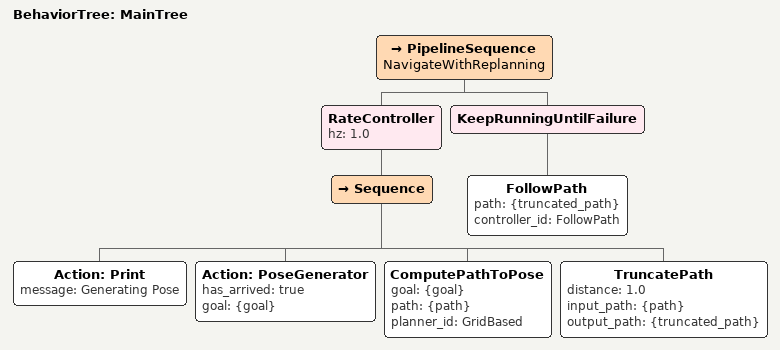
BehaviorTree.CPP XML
<?xml version="1.0"?>
<root main_tree_to_execute="MainTree">
    <BehaviorTree ID="MainTree">
        <PipelineSequence name="NavigateWithReplanning">
            <RateController hz="1.0">
                <Sequence>
                    <Action ID="Print" message="Generating Pose"/>
                    <Action ID="PoseGenerator" has_arrived="true" goal="{goal}"/>
                    <ComputePathToPose goal="{goal}" path="{path}" planner_id="GridBased"/>
                    <TruncatePath distance="1.0" input_path="{path}" output_path="{truncated_path}"/>
                </Sequence>
            </RateController>
            <KeepRunningUntilFailure>
                <FollowPath path="{truncated_path}" controller_id="FollowPath"/>
            </KeepRunningUntilFailure>
        </PipelineSequence>
    </BehaviorTree>
</root>
